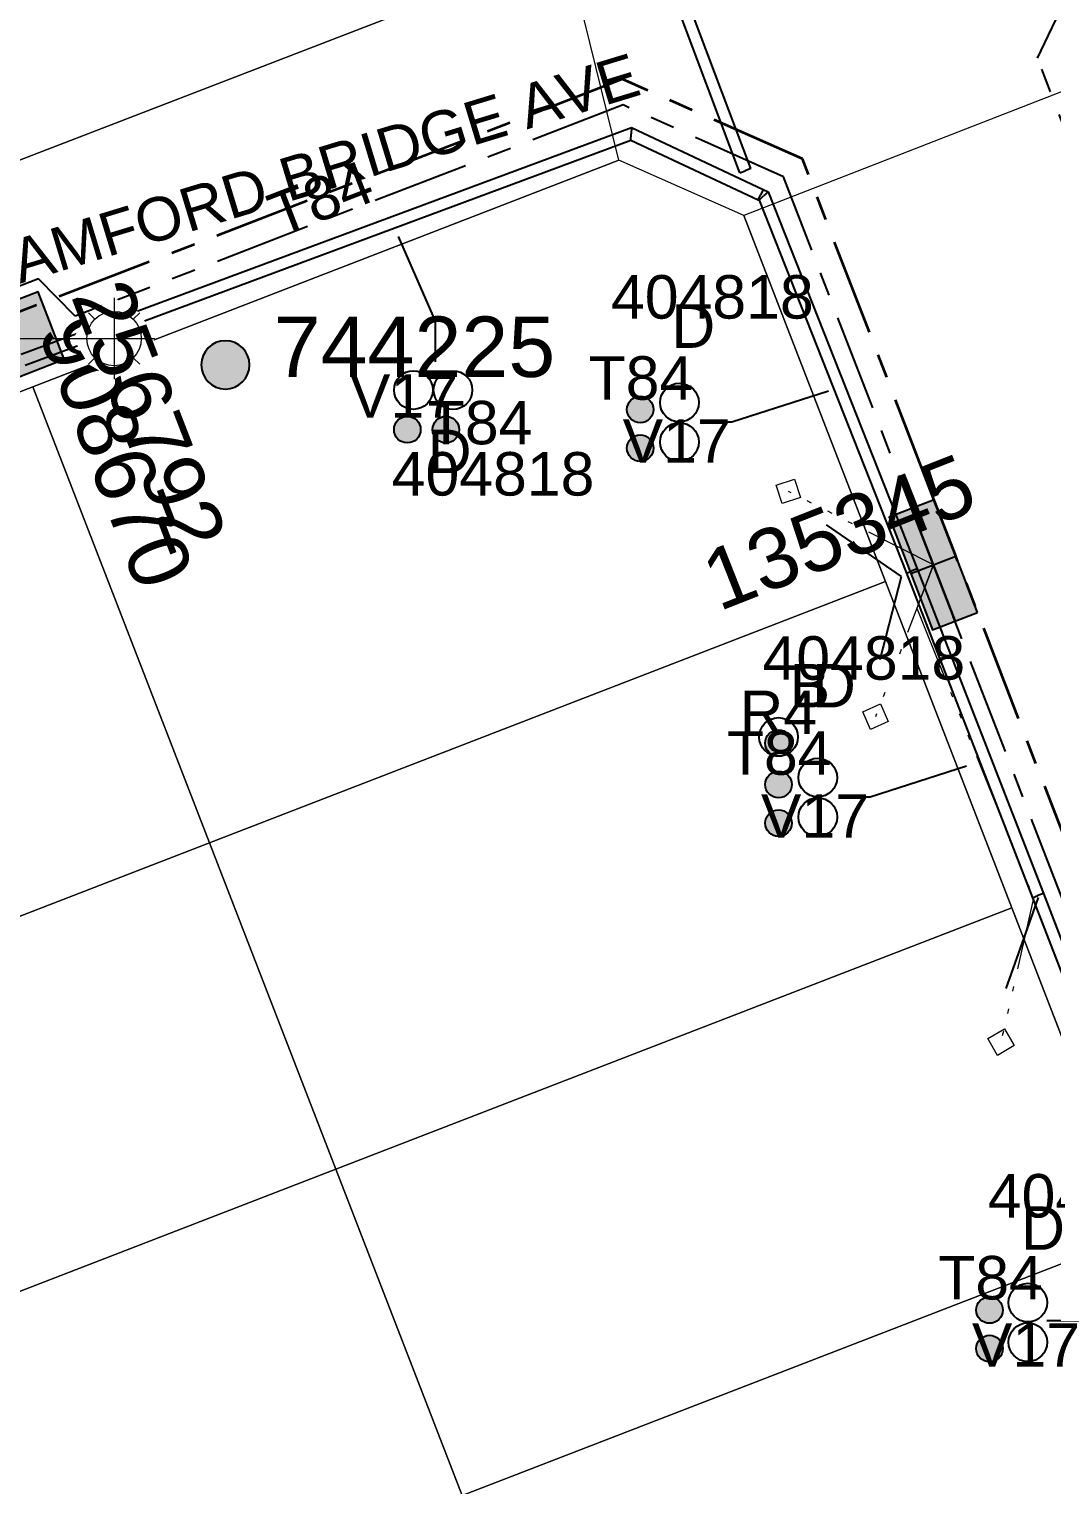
# Model space of a CAD drawing. Header units: metres. Extents: x 0 to 311631, y 0 to 6270612.
# Drawn here: x 311167.5 to 311209.9, y 6269927.4 to 6269987.6 of the extents above; entities that cross this region are included whole.
import ezdxf
from ezdxf.enums import TextEntityAlignment as Align

# ---------------------------------------------------------------- set-up
doc = ezdxf.new("R2010")
doc.units = ezdxf.units.M
doc.linetypes.add('Cable Exist UG', pattern=[7, 4, -1, 1, -1])
doc.linetypes.add('PHANTOMX2', pattern=[6.6, 3, -0.75, 0.2, -0.75, 0.2, -0.75, 0.2, -0.75])
doc.layers.get('0').update_dxf_attribs({"color": 6})
for name, color, linetype, lineweight in [('_User Miscellaneous1', 30, 'Continuous', 13), ('_User_HV_Exist', 1, 'Continuous', 35), ('Cadastre Developer_SP_NEW', 92, 'Continuous', 15), ('Cadastre Land Parcels_SP_EXT', 118, 'Continuous', 15), ('Cadastre Roads_SP_EXT', 218, 'Continuous', 15), ('Mains_HV_EXT', 13, 'Continuous', 25), ('Mains_LV_EXT', 163, 'Continuous', 25), ('Mains_LV_SL_EXT', 135, 'Continuous', 25), ('Services_SP_EXT', 42, 'PHANTOMX2', 20), ('Services_SP_MOD', 3, 'PHANTOMX2', 20)]:
    doc.layers.add(name, color=color, linetype=linetype, lineweight=lineweight)
for name, color, linetype in [('Duct_SP_EXT', 30, 'Continuous'), ('SupportsOH_SP_TR_HV_LV_SL_EXT', 7, 'Continuous'), ('SupportsUG_SP_LV_EXT', 7, 'Continuous'), ('SupportsUG_SP_LV_SL_EXT', 7, 'Continuous'), ('Trench_SP_EXT', 7, 'Continuous')]:
    doc.layers.add(name, color=color, linetype=linetype)
doc.styles.add('COLUMN_LABEL', font='arial.ttf', dxfattribs={"height": 2})
doc.styles.add('iecARIAL', font='arial.ttf', dxfattribs={"height": 2})
doc.styles.add('POLE_LABEL', font='arial.ttf', dxfattribs={"height": 2})
doc.styles.add('SL_LABEL', font='arial.ttf', dxfattribs={"height": 2})
doc.styles.get("Standard").update_dxf_attribs({"font": 'arial.ttf'})

# ---------------------------------------------------------------- blocks, each defined once
blk = doc.blocks.new('COLUMN_EXT')
blk.add_hatch(color=256).paths.add_polyline_path([(1.5, -1.5), (1.5, 1.5), (-1.5, 1.5), (-1.5, -1.5)])
blk.add_lwpolyline([(1.5, 1.5), (-1.5, 1.5), (-1.5, -1.5), (1.5, -1.5)], close=True)
at = {"flags": 9}
for tag, p in [('SUBURB', (-1.813, 1.8)), ('NOTES', (-1.813, 2)), ('STREETNAME', (-1.813, 1.6)), ('LOCATION', (-1.813, 1.4)), ('LEGEND', (-1.813, 1.2)), ('OWNED_BY', (-1.813, 0.6)), ('USAGE', (-1.813, 1)), ('STATE', (-1.813, 0.8)), ('COLUMN_TYPE', (-1.813, 0.4))]:
    blk.add_attdef(tag, text='', height=0.2, rotation=180, dxfattribs=at).set_placement(p, align=Align.MIDDLE_LEFT)
at = {"flags": 1}
blk.add_attdef('Z', (-1.813, 2.351), '', height=0.2, rotation=180, dxfattribs=at)
at = {"flags": 9}
for tag, style, p in [('STRUCTURE_PLANT_NUMBER', 'POLE_LABEL', (-1.813, -0.031)), ('STREET_CODE', 'COLUMN_LABEL', (-1.813, 0.2))]:
    blk.add_attdef(tag, text='', height=0.2, rotation=180, dxfattribs=dict(at, style=style)).set_placement(p, align=Align.MIDDLE_LEFT)
at = {"style": 'COLUMN_LABEL', "width": 0.9, "flags": 8}
blk.add_attdef('ASSET_NUM', text='', height=2, rotation=270, dxfattribs=at).set_placement((2, -4), align=Align.MIDDLE_LEFT)
blk = doc.blocks.new('PILLAR_EXT')
blk.add_hatch(color=256).paths.add_polyline_path([(-2.5, 1), (-2.5, -1), (2.5, -1), (2.5, 1)])
for p, q in [((0, 1), (0, -1)), ((-2.5, 0), (2.5, 0))]:
    blk.add_line(p, q)
at = {"ltscale": 10}
blk.add_line((2.5, 0), (-2.5, 0), dxfattribs=at)
blk.add_lwpolyline([(-2.5, -1), (-1.25, -1), (1.25, -1), (2.5, -1), (2.5, 1), (-2.5, 1)], close=True)
at = {"width": 0.9, "flags": 8}
blk.add_attdef('ASSET_NUM', text='', height=2, rotation=90, dxfattribs=at).set_placement((-2, 4), align=Align.MIDDLE_LEFT)
for tag, p, flags in [('OWNED_BY', (0, -0.2), 9), ('STATE', (0, -0.4), 9), ('SUPPORT_TYPE', (0, -0.6), 9), ('USAGE', (0, -0.8), 9), ('LEGEND', (0, -1), 9), ('LOCATION', (0, -1.2), 9), ('NOTES', (0, -1.4), 9), ('STREETNAME', (0, -1.8), 9), ('SUBURB', (0, -2), 1), ('PARENT', (0, -1.6), 9)]:
    blk.add_attdef(tag, p, '', height=0.2, dxfattribs=dict(flags=flags))
blk = doc.blocks.new('DUCT_EXT')
blk.add_circle((0, 0.8), 0.8)
at = {"flags": 1}
blk.add_attdef('Z', (0, 0), '', height=0.2, dxfattribs=at)
at = {"flags": 9}
for tag, p in [('DUCT_CODE', (0, 0)), ('XSECT_TYPE', (0, -0.2)), ('STATE', (0, -0.6)), ('FB_REFERENCE', (0, -0.4)), ('NOTES', (0, -0.8))]:
    blk.add_attdef(tag, text='', height=0.2, dxfattribs=at).set_placement(p, align=Align.MIDDLE_LEFT)
blk = doc.blocks.new('CCP_EXT')
at = {"flags": 9}
for tag, p in [('OWNED_BY', (0, -1)), ('USAGE', (0, -1.2)), ('STATE', (0, -1.8)), ('LEGEND', (0, -1.4)), ('LIFE_SUPPORT', (0, -1.6)), ('NOTES', (0, -2))]:
    blk.add_attdef(tag, text='', height=0.2, dxfattribs=at).set_placement(p, align=Align.MIDDLE_LEFT)
blk.add_wipeout([(0, 0.566), (0.566, 0), (0, -0.566), (-0.566, 0)])
blk.add_lwpolyline([(-0.566, 0), (0, 0.566), (0.566, 0), (0, -0.566), (-0.566, 0)])
at = {"flags": 1}
blk.add_attdef('Z', (0, 0), '', height=0.2, dxfattribs=at)
at = {"flags": 9}
for tag, p in [('CCP_TYPE', (0, 0)), ('OPERATING_VOLTAGE', (0, -0.6)), ('CONSTRUCTED_VOLTAGE', (0, -0.2)), ('NO_PHASES', (0, -0.4)), ('ORIENTATION', (0, -0.8))]:
    blk.add_attdef(tag, text='', height=0.2, dxfattribs=at).set_placement(p, align=Align.MIDDLE_LEFT)
blk = doc.blocks.new('POLE_EXT')
blk.add_hatch(color=256).paths.add_polyline_path([(-1, 0, 1), (1, 0, 1)])
blk.add_lwpolyline([(-1, 0, 1), (1, 0, 1)], format="xyb", close=True)
at = {"flags": 8}
blk.add_attdef('pNumber', text='', height=2, dxfattribs=at).set_placement((2.5, 2.5), align=Align.MIDDLE_CENTER)
at = {"style": 'POLE_LABEL', "flags": 9}
for tag, p in [('STRUCTURE_PLANT_NUMBER', (1.355, 0.028)), ('STREET_CODE', (1.355, -0.2))]:
    blk.add_attdef(tag, text='', height=0.2, dxfattribs=at).set_placement(p, align=Align.MIDDLE_LEFT)
at = {"flags": 9}
for tag, p in [('OWNED_BY', (1.355, -0.4)), ('PARENT', (1.355, -0.6)), ('SPECIAL_USE', (1.355, -0.8)), ('STATE', (1.355, -1)), ('USAGE', (1.355, -1.2)), ('cLV', (1.355, -1.4)), ('hDepth', (1.355, -1.6)), ('hDia', (1.355, -1.8)), ('cHV', (1.355, -2)), ('LBRACKET', (1.355, -2.2)), ('LExisting', (1.355, -2.4)), ('LANTNUMBER', (1.355, -2.6)), ('LOther', (1.355, -2.8)), ('LRemove', (1.355, -3)), ('cLinedev', (1.355, -3.4)), ('LEGEND', (1.355, -3.2)), ('LOCATION', (1.355, -3.6)), ('pExisting', (1.355, -3.8)), ('PFNUMBER', (1.355, -4)), ('NEWPFNUMBER', (1.355, -4.2)), ('pFooting', (1.355, -4.4)), ('pNew', (1.355, -4.6)), ('pRelocate', (1.355, -5)), ('pRemove', (1.355, -5.2)), ('pReplace', (1.355, -5.4)), ('cspan', (1.355, -6)), ('pStay', (1.355, -5.6)), ('pType', (1.355, -5.8)), ('STREETNAME', (1.355, -6.2)), ('SUBURB', (1.355, -6.4)), ('NOTES', (1.355, -6.6)), ('OPERATED_BY', (1.355, -7.014)), ('MAINTAINED_BY', (1.355, -6.814))]:
    blk.add_attdef(tag, text='', height=0.2, dxfattribs=at).set_placement(p, align=Align.MIDDLE_LEFT)
at = {"flags": 1}
blk.add_attdef('Z', (1.355, -7.328), '', height=0.2, dxfattribs=at)
blk = doc.blocks.new('CABLE_LARGE_EXT')
h = blk.add_hatch(color=256)
edge = h.paths.add_edge_path()
edge.add_arc((0, 0.55), 0.55, 0, 360)
blk.add_circle((0, 0.55), 0.55)
at = {"flags": 1}
blk.add_attdef('Z', (0, 0), '', height=0.2, dxfattribs=at)
at = {"flags": 9}
for tag, p in [('COND_CODE', (0, 0)), ('XSECT_SIZE', (0, -0.6)), ('STATE', (0, -0.4)), ('FB_REFERENCE', (0, -0.2)), ('NOTES', (0, -0.8))]:
    blk.add_attdef(tag, text='', height=0.2, dxfattribs=at).set_placement(p, align=Align.MIDDLE_LEFT)
blk = doc.blocks.new('SL_LANTERN_EXT')
at = {"flags": 9}
for tag, p in [('LRATECODE', (-7.4, 0)), ('LOUTREACHVOCAB', (-7.2, 0)), ('LOUTREACH', (-7, 0)), ('LANTNUMBER', (-6.6, 0)), ('LNEW', (-6.4, 0)), ('LMASTVOCAB', (-6.2, 0)), ('LMAST', (-6, 0)), ('LLAMPVOCAB', (-5.8, 0)), ('LLAMP', (-5.6, 0)), ('LEXIST', (-5.4, 0)), ('LCHARGE3PERCENT', (-5.2, 0)), ('LCHARGE3', (-5, 0)), ('LCHARGE2PERCENT', (-4.8, 0)), ('LCHARGE2', (-4.6, 0)), ('LCHARGE1PERCENT', (-4.4, 0)), ('LCHARGE1', (-4.2, 0)), ('LCATEGORY', (-4, 0)), ('LBRACKETVOCAB', (-3.8, 0)), ('LBRACKET', (-3.6, 0)), ('LKINGHEIGHT', (-3.4, 0)), ('CREPLACE', (-3.2, 0)), ('CREMOVE', (-3, 0)), ('CNUMBER', (-2.8, 0)), ('CNEW', (-2.6, 0)), ('CEXIST', (-2.4, 0)), ('USAGE', (-2.2, 0)), ('STATE', (-2, 0)), ('OWNED_BY', (-1.8, 0)), ('ORIENTATION', (-1.6, 0)), ('OPERATING_VOLTAGE', (-1.4, 0)), ('NO_PHASES', (-1.2, 0)), ('LANTERN_TYPE', (-1, 0)), ('LANTERN_PURPOSE', (-0.8, 0)), ('CONTROL_TYPE', (-0.6, 0)), ('CONSTRUCTED_VOLTAGE', (-0.4, 0))]:
    blk.add_attdef(tag, text='', height=0.001, rotation=270, dxfattribs=at).set_placement(p, align=Align.MIDDLE_LEFT)
at = {"style": 'SL_LABEL', "flags": 9}
blk.add_attdef('STREET_CODE', text='', height=0.001, rotation=270, dxfattribs=at).set_placement((0.001, 0), align=Align.MIDDLE_LEFT)
at = {"flags": 1}
blk.add_attdef('Z', (0, 0), '', height=0.001, rotation=270, dxfattribs=at)
at = {"width": 0.9}
blk.add_attdef('LNUMBER', text='', height=1, dxfattribs=at).set_placement((7, -1), align=Align.MIDDLE_LEFT)
at = {"flags": 9}
for tag, p in [('LREMOVE', (0, -7.6)), ('LREPLACE', (0, -7.8)), ('LTYPE', (0, -8)), ('LTYPEVOCAB', (0, -8.2)), ('LEGEND', (0, -8.4)), ('SUBURB', (0, -8.6)), ('STREETNAME', (0, -8.8)), ('LOCATION', (0, -9)), ('NOTES', (0, -9.2)), ('MAINTAINED_BY', (0, -9.863))]:
    blk.add_attdef(tag, text='', height=0.001, dxfattribs=at).set_placement(p, align=Align.MIDDLE_LEFT)
blk.add_attdef('OPERATED_BY', (0, -9.607), '', height=0.001, dxfattribs=at)
blk.add_wipeout([(5.688, 0), (5.061, -1.061), (4, -1.688), (2.939, -1.061), (2.313, 0), (2.939, 1.061), (4, 1.687), (5.061, 1.061)])
for p, q in [((4, 1.687), (4, 0)), ((2.939, 1.061), (3.205, 0.795)), ((5.061, 1.061), (4.795, 0.795)), ((0, 0), (4, 0)), ((4, 0), (5.688, 0)), ((4, 0), (4, -1.688)), ((2.939, -1.061), (3.205, -0.795)), ((5.061, -1.061), (4.795, -0.795))]:
    blk.add_line(p, q)
blk.add_circle((4, 0), 1.125)

msp = doc.modelspace()

# ---------------------------------------------------------------- linework, layer by layer
at = {"layer": 'Cadastre Developer_SP_NEW', "linetype": 'Continuous'}
msp.add_lwpolyline([(311213.442, 6270009.668), (311136.94, 6269980.169), (311131.772, 6269982.458), (311136.427, 6269970.393), (311189.771, 6269990.972), (311213.834, 6270000.255)], dxfattribs=at)
at = {"layer": 'Cadastre Land Parcels_SP_EXT', "linetype": 'Continuous'}
msp.add_lwpolyline([(311213.442, 6270009.668), (311136.94, 6269980.169), (311131.772, 6269982.458), (311136.427, 6269970.393), (311189.771, 6269990.972), (311213.834, 6270000.255)], dxfattribs=at)
for points in [[(311202.967, 6269964.775), (311197.102, 6269979.932), (311191.926, 6269982.219), (311167.677, 6269972.844), (311174.986, 6269953.96), (311202.967, 6269964.775)], [(311174.986, 6269953.96), (311167.677, 6269972.844), (311143.428, 6269963.471), (311141.108, 6269958.284), (311146.967, 6269943.124), (311174.986, 6269953.96)], [(311208.191, 6269951.277), (311202.967, 6269964.775), (311174.986, 6269953.96), (311180.208, 6269940.461), (311208.191, 6269951.277)], [(311180.208, 6269940.461), (311174.986, 6269953.96), (311146.967, 6269943.124), (311152.186, 6269929.623), (311180.208, 6269940.461)], [(311213.421, 6269937.764), (311208.191, 6269951.277), (311180.208, 6269940.461), (311185.438, 6269926.95), (311213.421, 6269937.764)], [(311185.438, 6269926.95), (311180.208, 6269940.461), (311152.186, 6269929.623), (311157.41, 6269916.108), (311185.438, 6269926.95)], [(311217.929, 6269926.115), (311213.421, 6269937.764), (311185.438, 6269926.95), (311189.946, 6269915.301), (311217.929, 6269926.115)]]:
    msp.add_lwpolyline(points, close=True, dxfattribs=at)
at = {"layer": 'Cadastre Roads_SP_EXT', "linetype": 'Continuous'}
msp.add_lwpolyline([(311143.428, 6269963.471), (311167.677, 6269972.844), (311191.926, 6269982.219), (311189.771, 6269990.972), (311136.427, 6269970.393), (311141.108, 6269958.284), (311143.428, 6269963.471)], close=True, dxfattribs=at)
at = {"layer": 'Duct_SP_EXT'}
for p, q in [((311197.386, 6269981.869), (311190.577, 6269999.986)), ((311196.937, 6269981.7), (311190.128, 6269999.817)), ((311167.183, 6269974.183), (311192.45, 6269983.572)), ((311192.428, 6269983.051), (311192.439, 6269983.312)), ((311192.45, 6269983.572), (311192.439, 6269983.312)), ((311192.45, 6269983.572), (311197.9, 6269981.012)), ((311167.35, 6269973.733), (311192.428, 6269983.051)), ((311192.428, 6269983.051), (311197.696, 6269980.578)), ((311196.937, 6269981.7), (311197.162, 6269981.784)), ((311197.386, 6269981.869), (311197.162, 6269981.784)), ((311197.696, 6269980.578), (311197.798, 6269980.795)), ((311197.696, 6269980.578), (311197.798, 6269980.795)), ((311197.732, 6269980.561), (311197.92, 6269980.738)), ((311197.9, 6269981.012), (311197.798, 6269980.795)), ((311197.9, 6269981.012), (311197.798, 6269980.795)), ((311197.9, 6269981.012), (311198.108, 6269980.915)), ((311198.108, 6269980.915), (311197.92, 6269980.738)), ((311197.696, 6269980.578), (311197.732, 6269980.561)), ((311203.829, 6269965.129), (311204.053, 6269965.216)), ((311203.829, 6269965.129), (311209.052, 6269951.693)), ((311203.83, 6269965.127), (311204.053, 6269965.216)), ((311204.276, 6269965.304), (311204.053, 6269965.216)), ((311204.277, 6269965.303), (311204.053, 6269965.216)), ((311204.277, 6269965.303), (311209.499, 6269951.867)), ((311209.052, 6269951.693), (311209.276, 6269951.78)), ((311209.052, 6269951.694), (311209.276, 6269951.78)), ((311209.499, 6269951.867), (311209.276, 6269951.78)), ((311209.5, 6269951.866), (311209.276, 6269951.78)), ((311209.5, 6269951.866), (311212.271, 6269944.661)), ((311209.052, 6269951.694), (311211.823, 6269944.489))]:
    msp.add_line(p, q, dxfattribs=at)
for points in [[(311184.331, 6269973.876), (311184.331, 6269975.556), (311182.806, 6269979.056)], [(311195.295, 6269971.388), (311196.606, 6269971.388), (311200.6, 6269972.666)], [(311201.019, 6269955.866), (311202.33, 6269955.866), (311206.324, 6269957.144)], [(311209.649, 6269934.187), (311211.325, 6269934.187), (311214.931, 6269935.643)]]:
    msp.add_lwpolyline(points, dxfattribs=at)
at = {"layer": 'Mains_LV_SL_EXT', "linetype": 'Cable Exist UG'}
msp.add_lwpolyline([(311216.574, 6269973.001), (311214.103, 6269973.848), (311214.103, 6269973.848), (311209.255, 6269986.446), (311211.464, 6269991.08), (311211.885, 6269992.133), (311215.351, 6269993.47)], dxfattribs=at)
at = {"layer": 'Trench_SP_EXT', "linetype": 'Cable Exist UG'}
for points in [[(311202.74, 6269961.547), (311203.633, 6269964.981), (311200.522, 6269967.122)], [(311207.954, 6269947.938), (311209.301, 6269951.716)]]:
    msp.add_lwpolyline(points, dxfattribs=at)

# ---------------------------------------------------------------- block references
at = {"layer": '_User Miscellaneous1'}
ref = msp.add_blockref('POLE_EXT', (311175.641, 6269973.747), dxfattribs=at)
ref.add_attrib('ASSET_NUM', '744225', dxfattribs={"layer": '0', "height": 2.5, "style": 'POLE_LABEL'}).set_placement((311177.641, 6269974.497), align=Align.MIDDLE_LEFT)
at = {"layer": 'Duct_SP_EXT', "rotation": 269.9506984013176}
for name, p in [('DUCT_EXT', (311182.624, 6269972.705)), ('DUCT_EXT', (311184.261, 6269972.704)), ('CABLE_LARGE_EXT', (311182.622, 6269971.066)), ('CABLE_LARGE_EXT', (311184.219, 6269971.065))]:
    msp.add_blockref(name, p, dxfattribs=at)
at = {"layer": 'Duct_SP_EXT'}
for name, p in [('DUCT_EXT', (311194.436, 6269971.387)), ('CABLE_LARGE_EXT', (311192.813, 6269971.347)), ('DUCT_EXT', (311194.436, 6269969.75)), ('CABLE_LARGE_EXT', (311192.813, 6269969.75)), ('DUCT_EXT', (311198.537, 6269957.545)), ('CABLE_LARGE_EXT', (311198.537, 6269957.545)), ('DUCT_EXT', (311200.16, 6269955.865)), ('CABLE_LARGE_EXT', (311198.537, 6269955.825)), ('DUCT_EXT', (311200.16, 6269954.228)), ('CABLE_LARGE_EXT', (311198.537, 6269954.228)), ('DUCT_EXT', (311208.855, 6269934.132)), ('CABLE_LARGE_EXT', (311207.27, 6269934.076)), ('DUCT_EXT', (311208.855, 6269932.495)), ('CABLE_LARGE_EXT', (311207.27, 6269932.479))]:
    msp.add_blockref(name, p, dxfattribs=at)
at = {"layer": 'SupportsOH_SP_TR_HV_LV_SL_EXT'}
ref = msp.add_blockref('POLE_EXT', (311175.641, 6269973.747), dxfattribs=at)
ref.add_attrib('ASSET_NUM', '744225', dxfattribs={"layer": '0', "height": 2.5, "style": 'POLE_LABEL'}).set_placement((311177.641, 6269974.497), align=Align.MIDDLE_LEFT)
at = {"layer": 'SupportsUG_SP_LV_EXT'}
ref = msp.add_blockref('PILLAR_EXT', (311204.945, 6269965.468), dxfattribs=dict(at, rotation=111.116026108928))
ref.add_attrib('ASSET_NUM', '135345', dxfattribs={"layer": '0', "height": 2.5, "rotation": 21.52661, "style": 'iecARIAL'}).set_placement((311206.445, 6269968.968), align=Align.MIDDLE_RIGHT)
at = {"layer": 'SupportsUG_SP_LV_SL_EXT'}
ref = msp.add_blockref('COLUMN_EXT', (311167.033, 6269974.837), dxfattribs=dict(at, rotation=201.0885367513567))
ref.add_attrib('ASSET_NUM', '908670', dxfattribs={"layer": '0', "height": 2.5, "rotation": 291.08854, "style": 'COLUMN_LABEL'}).set_placement((311169.033, 6269975.587), align=Align.MIDDLE_LEFT)

# ---------------------------------------------------------------- texts
at = {"layer": 'Cadastre Roads_SP_EXT'}
msp.add_text('STAMFORD BRIDGE AVE', height=1.8, rotation=16.92449, dxfattribs=at).set_placement((311164.063, 6269976.17))
at = {"layer": 'Duct_SP_EXT'}
for s, p in [('404818', (311191.602, 6269975.661)), ('D', (311194.1, 6269974.45)), ('T84', (311190.674, 6269972.304)), ('V17', (311180.794, 6269971.557)), ('T84', (311184.017, 6269970.457)), ('D', (311184.016, 6269969.27)), ('V17', (311192.083, 6269969.695)), ('404818', (311182.525, 6269968.337)), ('404818', (311197.874, 6269960.715)), ('B', (311198.995, 6269959.57)), ('D', (311199.92, 6269959.572)), ('R4', (311196.922, 6269958.463)), ('T84', (311196.398, 6269956.782)), ('V17', (311197.807, 6269954.174)), ('404818', (311207.198, 6269938.454)), ('D', (311208.578, 6269937.118)), ('T84', (311205.146, 6269935.065)), ('V17', (311206.541, 6269932.281))]:
    msp.add_text(s, height=1.8, dxfattribs=at).set_placement(p)
at = {"layer": 'Mains_LV_EXT'}
msp.add_text('T84', height=1.8, rotation=21.08854, dxfattribs=at).set_placement((311177.882, 6269979.02))

# ---------------------------------------------------------------- next in the draw order: block references
at = {"layer": 'Services_SP_EXT'}
for p, rotation in [((311198.946, 6269968.512), 333.1160262604598), ((311202.549, 6269959.183), 69.116026117782), ((311207.741, 6269945.715), 75.20054577492203)]:
    msp.add_blockref('CCP_EXT', p, dxfattribs=dict(at, rotation=rotation))

# ---------------------------------------------------------------- next in the draw order: linework, layer by layer
at = {"layer": '_User_HV_Exist', "linetype": 'Cable Exist UG'}
msp.add_lwpolyline([(311271.574, 6269926.572), (311273.407, 6269927.321), (311270.579, 6269934.599), (311270.579, 6269934.599), (311240.387, 6269922.955), (311238.629, 6269918.987), (311225.896, 6269913.995), (311225.896, 6269913.995), (311223.603, 6269919.932), (311205.844, 6269965.917), (311204.82, 6269968.568), (311204.82, 6269968.568), (311199.529, 6269982.27), (311192.084, 6269985.569), (311166.666, 6269975.767), (311150.589, 6269969.567), (311150.589, 6269969.567), (311141.242, 6269965.963), (311137.948, 6269958.525), (311129.961, 6269978.291), (311129.961, 6269978.291)], dxfattribs=at)
at = {"layer": 'Cadastre Roads_SP_EXT', "linetype": 'Continuous'}
msp.add_lwpolyline([(311227.443, 6269950.502), (311222.938, 6269962.151), (311218.432, 6269973.8), (311213.58, 6269986.343), (311197.102, 6269979.932), (311202.967, 6269964.775), (311208.191, 6269951.277), (311213.421, 6269937.764), (311232.293, 6269937.964), (311227.443, 6269950.502)], close=True, dxfattribs=at)
at = {"layer": 'Duct_SP_EXT'}
for p, q in [((311198.108, 6269980.915), (311204.276, 6269965.304)), ((311197.732, 6269980.561), (311203.83, 6269965.127))]:
    msp.add_line(p, q, dxfattribs=at)
at = {"layer": 'Mains_HV_EXT', "linetype": 'Cable Exist UG'}
msp.add_lwpolyline([(311271.574, 6269926.572), (311268.791, 6269933.909), (311268.791, 6269933.909), (311240.387, 6269922.955), (311238.629, 6269918.987), (311225.896, 6269913.995), (311225.896, 6269913.995), (311223.603, 6269919.932), (311205.844, 6269965.917), (311204.82, 6269968.568), (311204.82, 6269968.568), (311199.529, 6269982.27), (311192.084, 6269985.569), (311166.666, 6269975.767), (311150.589, 6269969.567), (311150.589, 6269969.567), (311141.242, 6269965.963), (311137.948, 6269958.525), (311129.475, 6269980.512), (311128.762, 6269982.542)], dxfattribs=at)
at = {"layer": 'Mains_LV_EXT', "linetype": 'Cable Exist UG'}
for points in [[(311204.959, 6269965.434), (311198.745, 6269981.524), (311192.104, 6269984.505), (311169.416, 6269975.756), (311167.898, 6269977.314), (311167.898, 6269977.314), (311164.518, 6269976.01), (311164.275, 6269973.773), (311141.989, 6269965.179), (311139.643, 6269960.16), (311137.352, 6269958.364), (311137.352, 6269958.364), (311138.342, 6269955.974), (311139.935, 6269955.769), (311145.085, 6269942.447)], [(311225.622, 6269949.666), (311212.974, 6269944.679), (311204.947, 6269965.465)]]:
    msp.add_lwpolyline(points, dxfattribs=at)
at = {"layer": 'Services_SP_EXT'}
for points in [[(311204.945, 6269965.468), (311198.946, 6269968.512)], [(311204.945, 6269965.468), (311202.549, 6269959.183)], [(311204.944, 6269965.473), (311204.261, 6269963.673), (311209.086, 6269951.68), (311207.741, 6269945.715)]]:
    msp.add_lwpolyline(points, dxfattribs=at)
at = {"layer": 'Services_SP_MOD'}
for points in [[(311204.945, 6269965.468), (311198.946, 6269968.512)], [(311204.945, 6269965.468), (311202.549, 6269959.183)], [(311204.944, 6269965.473), (311204.261, 6269963.673), (311209.086, 6269951.68), (311207.741, 6269945.715)]]:
    msp.add_lwpolyline(points, dxfattribs=at)

# ---------------------------------------------------------------- next in the draw order: block references
at = {"layer": '_User Miscellaneous1'}
ref = msp.add_blockref('SL_LANTERN_EXT', (311167.033, 6269974.837), dxfattribs=at)
ref.add_attrib('ASSET_NUM', '256792', dxfattribs={"layer": '0', "height": 2.5, "rotation": 291.08854, "style": 'iecARIAL'}).set_placement((311168.533, 6269976.337), align=Align.BOTTOM_LEFT)

doc.saveas('drawing.dxf')
